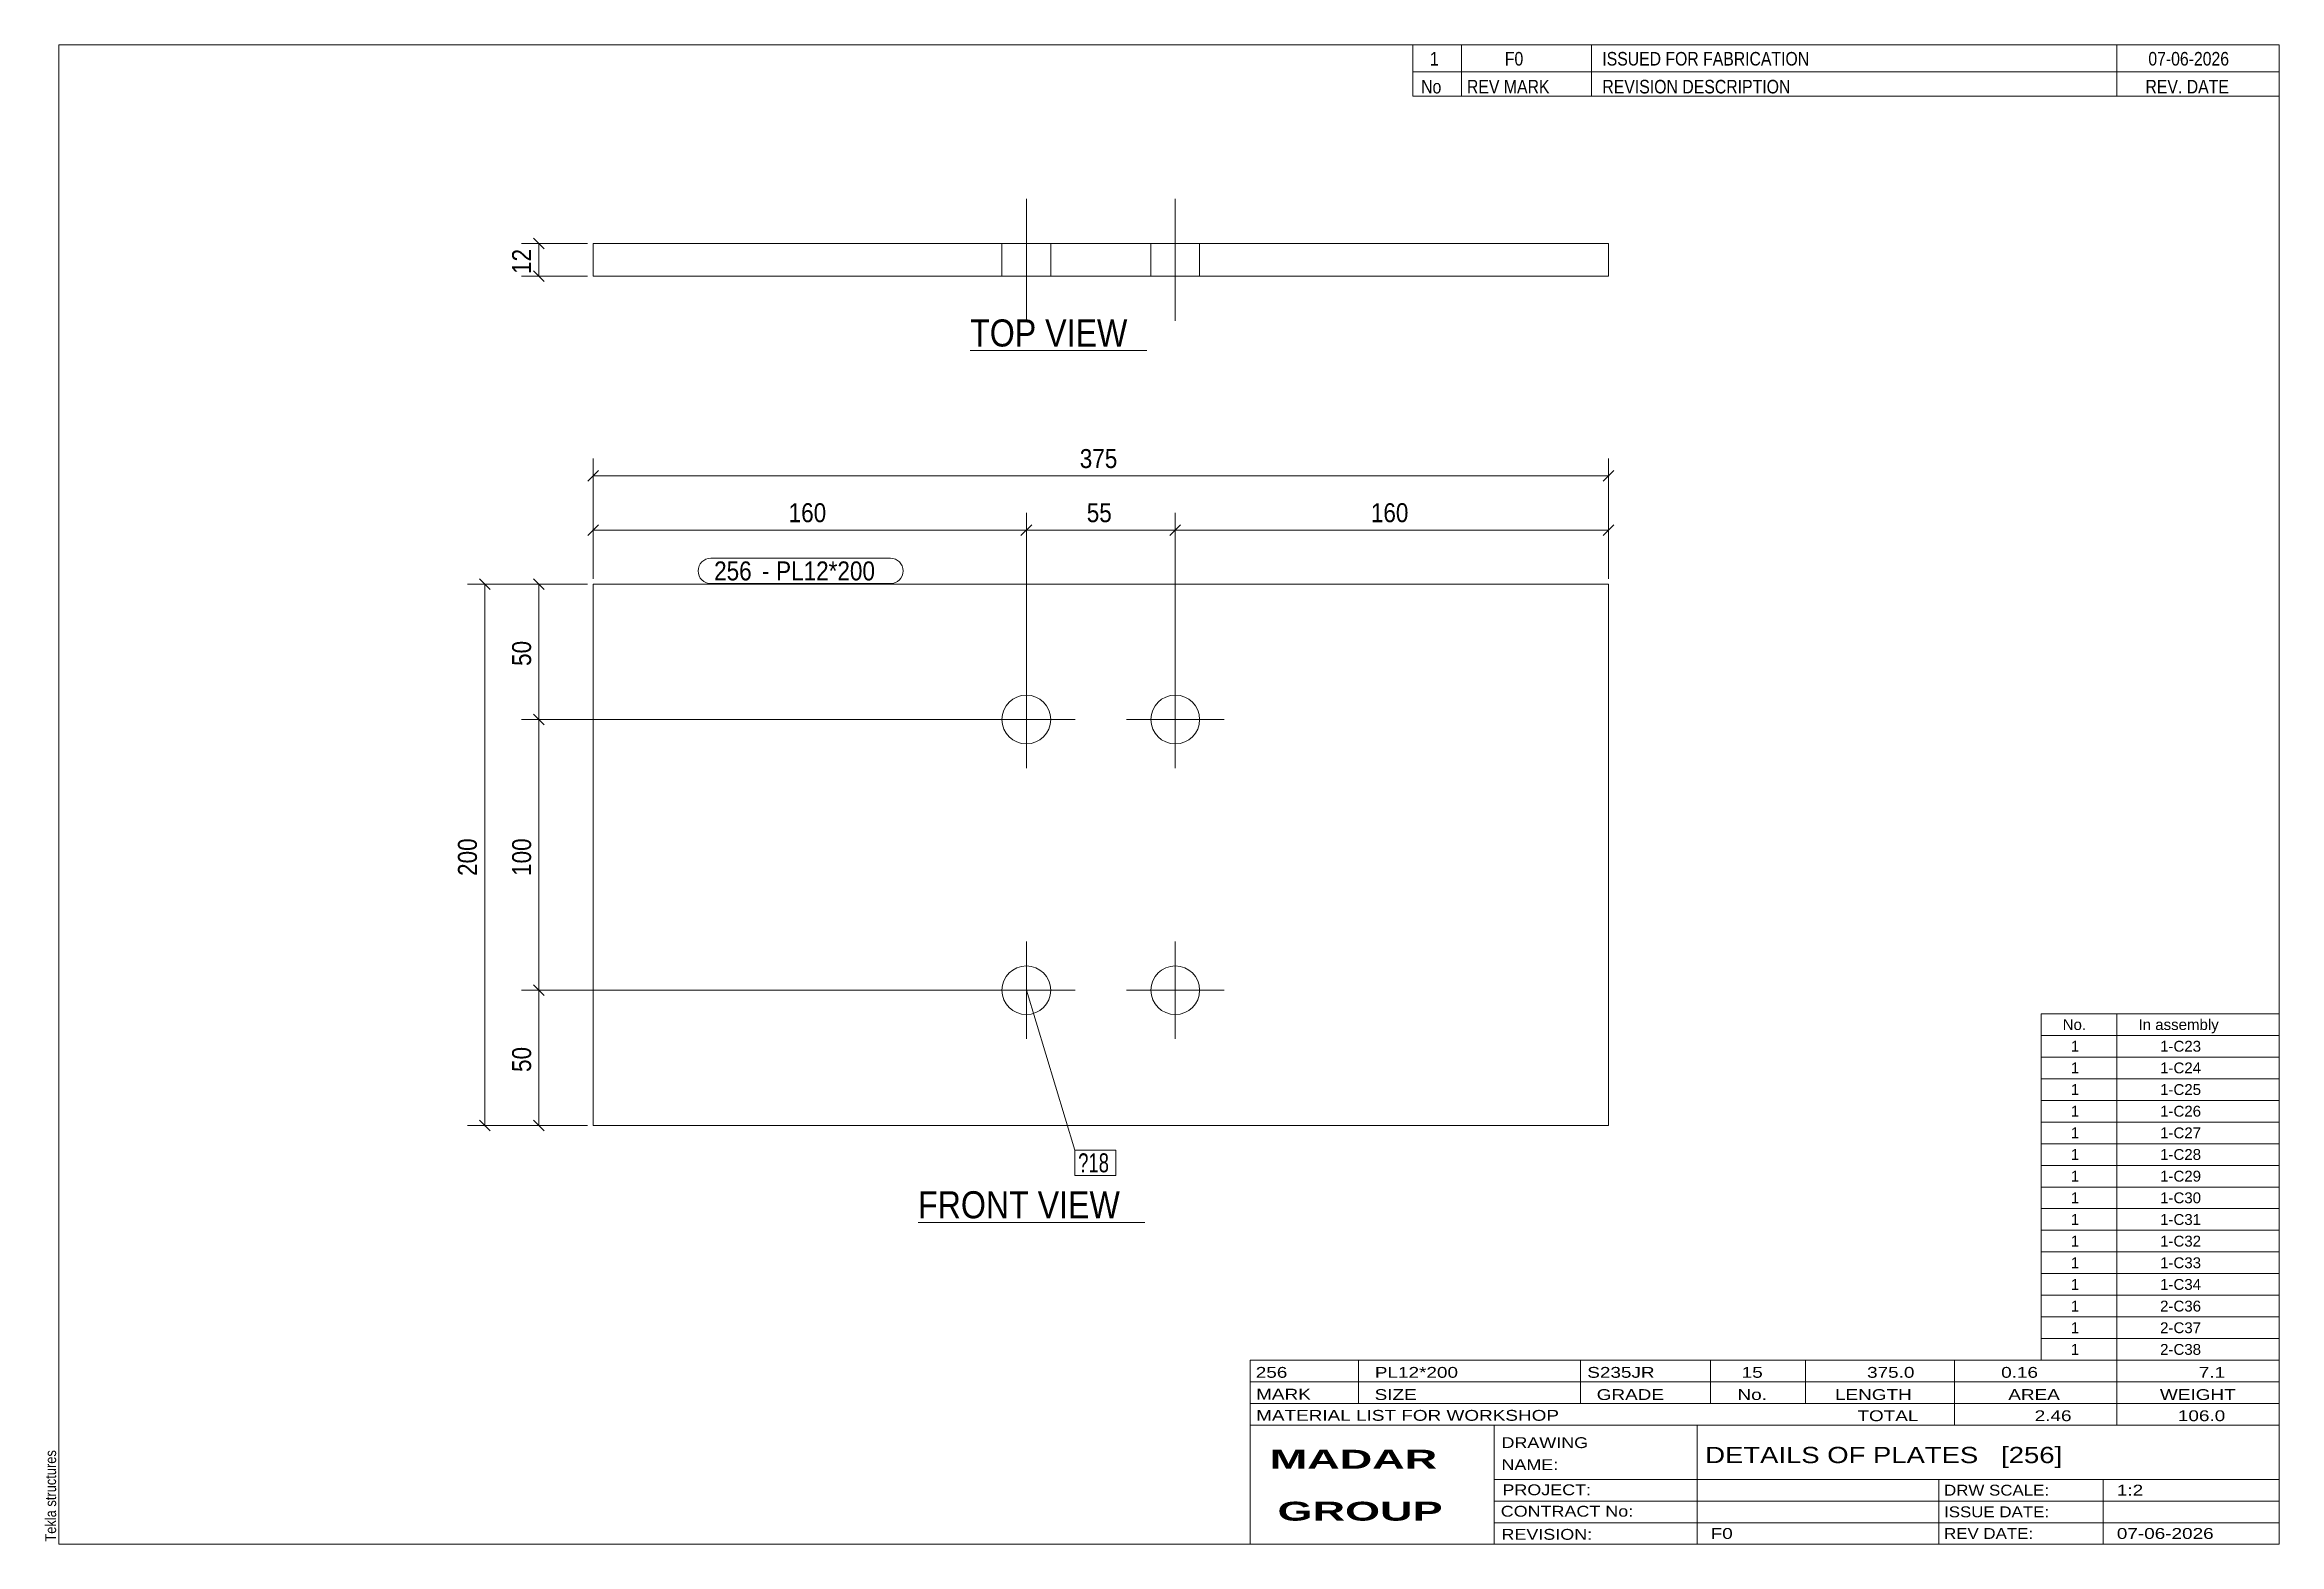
# Model space of a CAD drawing. Header units: millimetres. Extents: x 2 to 415, y 5 to 282.
import ezdxf

# ---------------------------------------------------------------- set-up
doc = ezdxf.new("R2010")
doc.units = ezdxf.units.MM
doc.linetypes.add('XKITLINE00', pattern=[0])
for name, color, linetype, lineweight in [('Bolt', 3, 'Continuous', 0), ('BoltMark', 7, 'Continuous', 0), ('Dimensions', 7, 'Continuous', 0), ('DrawingSheet', 5, 'Continuous', 0), ('OtherObjectType', 7, 'Continuous', 0), ('Part', 2, 'Continuous', 0), ('PartMark', 7, 'Continuous', 0)]:
    doc.layers.add(name, color=color, linetype=linetype, lineweight=lineweight)
doc.styles.add('ARIAL', font='ARIAL.TTF')
doc.styles.add('ARIAL_BOLD', font='ARIALBD.TTF')
doc.styles.add('ARIAL_NARROW', font='ARIALN.TTF')

# ---------------------------------------------------------------- blocks, each defined once
blk = doc.blocks.new('*A1')
at = {"layer": 'Bolt', "color": 3, "linetype": 'XKITLINE00', "lineweight": 0}
for p, q in [((183.65, 166.35), (183.65, 148.35)), ((211.15, 166.35), (211.15, 148.35)), ((174.65, 157.35), (192.65, 157.35)), ((202.15, 157.35), (220.15, 157.35)), ((183.65, 116.35), (183.65, 98.35)), ((211.15, 116.35), (211.15, 98.35)), ((174.65, 107.35), (192.65, 107.35)), ((202.15, 107.35), (220.15, 107.35))]:
    blk.add_line(p, q, dxfattribs=at)
for centre in [(183.65, 157.35), (211.15, 157.35), (183.65, 107.35), (211.15, 107.35)]:
    blk.add_circle(centre, 4.5, dxfattribs=at)
blk = doc.blocks.new('*A2')
at = {"layer": 'Part', "color": 2, "linetype": 'XKITLINE00', "lineweight": 0}
for p, q in [((103.65, 182.35), (103.65, 82.35)), ((291.15, 182.35), (103.65, 182.35)), ((291.15, 82.35), (291.15, 182.35)), ((103.65, 82.35), (291.15, 82.35))]:
    blk.add_line(p, q, dxfattribs=at)
blk = doc.blocks.new('*A3')
at = {"layer": 'Bolt', "color": 3, "linetype": 'XKITLINE00', "lineweight": 0}
for p, q in [((183.65, 253.5), (183.65, 231)), ((183.65, 253.5), (183.65, 231)), ((211.15, 253.5), (211.15, 231)), ((211.15, 253.5), (211.15, 231)), ((179.15, 245.25), (179.15, 239.25)), ((179.15, 245.25), (179.15, 239.25)), ((188.15, 245.25), (188.15, 239.25)), ((188.15, 245.25), (188.15, 239.25)), ((206.65, 245.25), (206.65, 239.25)), ((206.65, 245.25), (206.65, 239.25)), ((215.65, 245.25), (215.65, 239.25)), ((215.65, 245.25), (215.65, 239.25))]:
    blk.add_line(p, q, dxfattribs=at)
blk = doc.blocks.new('*A4')
at = {"layer": 'Part', "color": 2, "linetype": 'XKITLINE00', "lineweight": 0}
for p, q in [((103.65, 245.25), (291.15, 245.25)), ((103.65, 239.25), (103.65, 245.25)), ((291.15, 245.25), (291.15, 239.25)), ((291.15, 239.25), (103.65, 239.25))]:
    blk.add_line(p, q, dxfattribs=at)
blk = doc.blocks.new('*A5')
at = {"layer": 'DrawingSheet', "color": 5, "linetype": 'XKITLINE00', "lineweight": 0}
for p, q in [((415, 282), (5, 282)), ((5, 282), (5, 5)), ((415, 5), (415, 282)), ((5, 5), (415, 5))]:
    blk.add_line(p, q, dxfattribs=at)
at = {"layer": 'DrawingSheet', "color": 5, "style": 'ARIAL', "width": 0.85}
blk.add_text('Tekla structures', height=2, rotation=90, dxfattribs=at).set_placement((4.5, 5.5))
blk = doc.blocks.new('*A6')
at = {"layer": 'OtherObjectType', "color": 7, "linetype": 'XKITLINE00', "lineweight": 0}
for p, q in [((371, 103), (415, 103)), ((371, 99), (371, 103)), ((385, 99), (385, 103)), ((415, 99), (415, 103)), ((371, 99), (415, 99)), ((371, 95), (371, 99)), ((371, 95), (415, 95)), ((371, 91), (371, 95)), ((385, 95), (385, 99)), ((385, 91), (385, 95)), ((415, 95), (415, 99)), ((415, 91), (415, 95)), ((371, 91), (415, 91)), ((371, 87), (371, 91)), ((385, 87), (385, 91)), ((415, 87), (415, 91)), ((371, 87), (415, 87)), ((371, 83), (371, 87)), ((385, 83), (385, 87)), ((415, 83), (415, 87)), ((371, 83), (415, 83)), ((371, 79), (371, 83)), ((385, 79), (385, 83)), ((415, 79), (415, 83)), ((371, 79), (415, 79)), ((371, 75), (371, 79)), ((385, 75), (385, 79)), ((415, 75), (415, 79)), ((371, 75), (415, 75)), ((371, 71), (371, 75)), ((385, 71), (385, 75)), ((415, 71), (415, 75)), ((371, 71), (415, 71)), ((371, 67), (371, 71)), ((385, 67), (385, 71)), ((415, 67), (415, 71)), ((371, 67), (415, 67)), ((371, 63), (371, 67)), ((385, 63), (385, 67)), ((415, 63), (415, 67)), ((371, 63), (415, 63)), ((371, 59), (371, 63)), ((385, 59), (385, 63)), ((415, 59), (415, 63)), ((371, 59), (415, 59)), ((371, 55), (371, 59)), ((385, 55), (385, 59)), ((415, 55), (415, 59)), ((371, 55), (415, 55)), ((371, 51), (371, 55)), ((385, 51), (385, 55)), ((415, 51), (415, 55)), ((371, 51), (415, 51)), ((371, 47), (371, 51)), ((385, 47), (385, 51)), ((415, 47), (415, 51)), ((371, 47), (415, 47)), ((371, 43), (371, 47)), ((385, 43), (385, 47)), ((415, 43), (415, 47)), ((371, 43), (415, 43)), ((371, 39), (371, 43)), ((385, 39), (385, 43)), ((415, 39), (415, 43)), ((371, 39), (415, 39))]:
    blk.add_line(p, q, dxfattribs=at)
at = {"layer": 'OtherObjectType', "color": 7, "style": 'ARIAL_NARROW', "width": 1.211571}
for s, p in [('No.', (375, 100)), ('In assembly', (389, 100)), ('1', (376.5, 96)), ('1-C23', (392.99, 96)), ('1', (376.5, 92)), ('1-C24', (392.99, 92)), ('1', (376.5, 88)), ('1-C25', (392.99, 88)), ('1', (376.5, 84)), ('1-C26', (392.99, 84)), ('1', (376.5, 80)), ('1-C27', (392.99, 80)), ('1', (376.5, 76)), ('1-C28', (392.99, 76)), ('1', (376.5, 72)), ('1-C29', (392.99, 72)), ('1', (376.5, 68)), ('1-C30', (392.99, 68)), ('1-C31', (392.99, 64)), ('1', (376.5, 64)), ('1', (376.5, 60)), ('1-C32', (392.99, 60)), ('1', (376.5, 56)), ('1-C33', (392.99, 56)), ('1', (376.5, 52)), ('1-C34', (392.99, 52)), ('1', (376.5, 48)), ('2-C36', (392.99, 48)), ('1', (376.5, 44)), ('2-C37', (392.99, 44)), ('1', (376.5, 40)), ('2-C38', (392.99, 40))]:
    blk.add_text(s, height=2, dxfattribs=at).set_placement(p)
blk = doc.blocks.new('*A7')
at = {"layer": 'OtherObjectType', "color": 7, "linetype": 'XKITLINE00', "lineweight": 0}
for p, q in [((255, 282), (415, 282)), ((415, 282), (255, 282)), ((255, 282), (255, 277)), ((264, 282), (264, 277)), ((288, 282), (288, 277)), ((385, 282), (385, 277)), ((415, 282), (415, 277)), ((255, 277), (415, 277)), ((255, 277), (255, 272.5)), ((255, 277), (415, 277)), ((264, 277), (264, 272.5)), ((288, 277), (288, 272.5)), ((385, 277), (385, 272.5)), ((415, 277), (415, 272.5)), ((415, 272.5), (255, 272.5))]:
    blk.add_line(p, q, dxfattribs=at)
at = {"layer": 'OtherObjectType', "color": 7, "style": 'ARIAL_NARROW'}
for s, width, p in [('1', 1.017001, (258.16, 278.15)), ('F0', 1.017001, (272, 278.15)), ('ISSUED FOR FABRICATION', 1.017001, (290, 278.15)), ('07-06-2026', 1.017001, (390.82, 278.15)), ('No', 1.02, (256.54, 273)), ('REV MARK', 1.02, (265, 273)), ('REVISION DESCRIPTION', 1.02, (290, 273)), ('REV. DATE', 1.02, (390.28, 273))]:
    blk.add_text(s, height=2.5, dxfattribs=dict(at, width=width)).set_placement(p)
blk = doc.blocks.new('*A8')
at = {"layer": 'OtherObjectType', "color": 7, "linetype": 'XKITLINE00', "lineweight": 0}
for p, q in [((225, 39), (415, 39)), ((225, 39), (225, 35)), ((225, 39), (415, 39)), ((245, 35), (245, 39)), ((286, 35), (286, 39)), ((310, 35), (310, 39)), ((327.5, 35), (327.5, 39)), ((355, 35), (355, 39)), ((385, 35), (385, 39)), ((415, 35), (415, 39)), ((225, 35), (415, 35)), ((225, 35), (225, 5)), ((225, 35), (415, 35)), ((245, 31), (245, 35)), ((286, 31), (286, 35)), ((310, 31), (310, 35)), ((327.5, 31), (327.5, 35)), ((355, 31), (355, 35)), ((385, 31), (385, 35)), ((415, 31), (415, 35)), ((225, 31), (415, 31)), ((355, 27), (355, 31)), ((385, 27), (385, 31)), ((415, 27), (415, 31)), ((225, 27), (415, 27)), ((270, 21), (270, 27)), ((307.5, 17), (307.5, 27)), ((415, 21), (415, 27)), ((270, 21), (270, 5)), ((415, 17), (415, 21)), ((270, 17), (415, 17)), ((307.5, 5), (307.5, 17)), ((352.16, 13), (352.16, 17)), ((382.5, 5), (382.5, 17)), ((415, 13), (415, 17)), ((270, 13), (415, 13)), ((352.16, 5), (352.16, 13)), ((415, 9), (415, 13)), ((270, 9), (415, 9)), ((415, 5), (415, 9)), ((225, 5), (415, 5)), ((262.5, 5), (415, 5))]:
    blk.add_line(p, q, dxfattribs=at)
at = {"layer": 'OtherObjectType', "color": 7, "style": 'ARIAL_NARROW'}
for s, height, width, p in [('256', 2, 1.525501, (226.01, 35.76)), ('PL12*200', 2, 1.525501, (248, 35.76)), ('S235JR', 2, 1.525501, (287.22, 35.76)), ('15', 2, 1.525501, (315.73, 35.76)), ('375.0', 2, 1.525501, (338.88, 35.76)), ('0.16', 2, 1.525501, (363.64, 35.76)), ('7.1', 2, 1.525501, (400.14, 35.76)), ('MARK', 2, 1.525501, (226.08, 31.73)), ('SIZE', 2, 1.525501, (247.96, 31.66)), ('GRADE', 2, 1.525501, (288.96, 31.66)), ('No.', 2, 1.525501, (314.96, 31.66)), ('LENGTH', 2, 1.525501, (332.96, 31.66)), ('AREA', 2, 1.525501, (364.96, 31.66)), ('WEIGHT', 2, 1.525501, (392.96, 31.66)), ('MATERIAL LIST FOR WORKSHOP', 2, 1.525501, (226.08, 27.82)), ('TOTAL', 2, 1.525501, (337.1, 27.75)), ('2.46', 2, 1.525501, (369.83, 27.75)), ('106.0', 2, 1.525501, (396.27, 27.75)), ('DRAWING', 2, 1.445, (271.38, 22.78)), ('NAME:', 2, 1.445, (271.38, 18.72)), ('DETAILS OF PLATES   [256]', 3, 1.474651, (309, 20)), ('PROJECT:', 2, 1.445, (271.55, 14.07)), ('DRW SCALE:', 2, 1.36, (353.1, 14)), ('1:2', 2, 1.525501, (385, 14)), ('CONTRACT No:', 2, 1.445, (271.25, 10.11)), ('ISSUE DATE:', 2, 1.36, (353.1, 10)), ('REVISION:', 2, 1.445, (271.38, 5.84)), ('F0', 2, 1.525501, (310, 6)), ('REV DATE:', 2, 1.36, (353.1, 6)), ('07-06-2026', 2, 1.525501, (385, 6))]:
    blk.add_text(s, height=height, dxfattribs=dict(at, width=width)).set_placement(p)
at = {"layer": 'OtherObjectType', "color": 1, "style": 'ARIAL_BOLD', "width": 1.7}
for s, p in [('MADAR ', (228.58, 18.97)), ('GROUP', (230.03, 9.37))]:
    blk.add_text(s, height=3.5, dxfattribs=at).set_placement(p)
blk = doc.blocks.new('*A9')
at = {"layer": 'Dimensions', "color": 7, "linetype": 'XKITLINE00', "lineweight": 0}
for p, q in [((104.64, 203.34), (102.66, 201.36)), ((103.65, 183.35), (103.65, 205.55)), ((103.65, 202.35), (291.15, 202.35)), ((292.14, 203.34), (290.16, 201.36)), ((291.15, 183.35), (291.15, 205.55))]:
    blk.add_line(p, q, dxfattribs=at)
at = {"layer": 'Dimensions', "color": 3}
for p in [(103.65, 202.35), (291.15, 202.35)]:
    blk.add_point(p, dxfattribs=at)
at = {"layer": 'Dimensions', "color": 3, "style": 'ARIAL', "width": 0.85}
blk.add_text('375', height=3.5, dxfattribs=at).set_placement((193.51, 203.8))
blk = doc.blocks.new('*A10')
at = {"layer": 'Dimensions', "color": 7, "linetype": 'XKITLINE00', "lineweight": 0}
for p, q in [((103.65, 183.35), (103.65, 195.55)), ((183.65, 158.35), (183.65, 195.55)), ((104.64, 193.34), (102.66, 191.36)), ((103.65, 192.35), (183.65, 192.35)), ((184.64, 193.34), (182.66, 191.36))]:
    blk.add_line(p, q, dxfattribs=at)
at = {"layer": 'Dimensions', "color": 3}
for p in [(103.65, 192.35), (183.65, 192.35)]:
    blk.add_point(p, dxfattribs=at)
at = {"layer": 'Dimensions', "color": 3, "style": 'ARIAL', "width": 0.85}
blk.add_text('160', height=3.5, dxfattribs=at).set_placement((139.76, 193.8))
blk = doc.blocks.new('*A11')
at = {"layer": 'Dimensions', "color": 7, "linetype": 'XKITLINE00', "lineweight": 0}
for p, q in [((183.65, 158.35), (183.65, 195.55)), ((211.15, 158.35), (211.15, 195.55)), ((184.64, 193.34), (182.66, 191.36)), ((183.65, 192.35), (211.15, 192.35)), ((212.14, 193.34), (210.16, 191.36))]:
    blk.add_line(p, q, dxfattribs=at)
at = {"layer": 'Dimensions', "color": 3}
for p in [(183.65, 192.35), (211.15, 192.35)]:
    blk.add_point(p, dxfattribs=at)
at = {"layer": 'Dimensions', "color": 3, "style": 'ARIAL', "width": 0.85}
blk.add_text('55', height=3.5, dxfattribs=at).set_placement((194.8, 193.8))
blk = doc.blocks.new('*A12')
at = {"layer": 'Dimensions', "color": 7, "linetype": 'XKITLINE00', "lineweight": 0}
for p, q in [((211.15, 158.35), (211.15, 195.55)), ((291.15, 183.35), (291.15, 195.55)), ((212.14, 193.34), (210.16, 191.36)), ((211.15, 192.35), (291.15, 192.35)), ((292.14, 193.34), (290.16, 191.36))]:
    blk.add_line(p, q, dxfattribs=at)
at = {"layer": 'Dimensions', "color": 3}
for p in [(211.15, 192.35), (291.15, 192.35)]:
    blk.add_point(p, dxfattribs=at)
at = {"layer": 'Dimensions', "color": 3, "style": 'ARIAL', "width": 0.85}
blk.add_text('160', height=3.5, dxfattribs=at).set_placement((247.26, 193.8))
blk = doc.blocks.new('*A13')
at = {"layer": 'Dimensions', "color": 7, "linetype": 'XKITLINE00', "lineweight": 0}
for p, q in [((102.65, 182.35), (80.45, 182.35)), ((82.66, 183.34), (84.64, 181.36)), ((83.65, 82.35), (83.65, 182.35)), ((82.66, 83.34), (84.64, 81.36)), ((102.65, 82.35), (80.45, 82.35))]:
    blk.add_line(p, q, dxfattribs=at)
at = {"layer": 'Dimensions', "color": 3}
for p in [(83.65, 182.35), (83.65, 82.35)]:
    blk.add_point(p, dxfattribs=at)
at = {"layer": 'Dimensions', "color": 3, "style": 'ARIAL', "width": 0.85}
blk.add_text('200', height=3.5, rotation=90.0002, dxfattribs=at).set_placement((82.2, 128.46))
blk = doc.blocks.new('*A14')
at = {"layer": 'Dimensions', "color": 7, "linetype": 'XKITLINE00', "lineweight": 0}
for p, q in [((182.65, 107.35), (90.45, 107.35)), ((92.66, 108.34), (94.64, 106.36)), ((93.65, 82.35), (93.65, 107.35)), ((92.66, 83.34), (94.64, 81.36)), ((102.65, 82.35), (90.45, 82.35))]:
    blk.add_line(p, q, dxfattribs=at)
at = {"layer": 'Dimensions', "color": 3}
for p in [(93.65, 107.35), (93.65, 82.35)]:
    blk.add_point(p, dxfattribs=at)
at = {"layer": 'Dimensions', "color": 3, "style": 'ARIAL', "width": 0.85}
blk.add_text('50', height=3.5, rotation=90.0002, dxfattribs=at).set_placement((92.2, 92.25))
blk = doc.blocks.new('*A15')
at = {"layer": 'Dimensions', "color": 7, "linetype": 'XKITLINE00', "lineweight": 0}
for p, q in [((182.65, 157.35), (90.45, 157.35)), ((92.66, 158.34), (94.64, 156.36)), ((93.65, 107.35), (93.65, 157.35)), ((182.65, 107.35), (90.45, 107.35)), ((92.66, 108.34), (94.64, 106.36))]:
    blk.add_line(p, q, dxfattribs=at)
at = {"layer": 'Dimensions', "color": 3}
for p in [(93.65, 157.35), (93.65, 107.35)]:
    blk.add_point(p, dxfattribs=at)
at = {"layer": 'Dimensions', "color": 3, "style": 'ARIAL', "width": 0.85}
blk.add_text('100', height=3.5, rotation=90.0002, dxfattribs=at).set_placement((92.2, 128.46))
blk = doc.blocks.new('*A16')
at = {"layer": 'Dimensions', "color": 7, "linetype": 'XKITLINE00', "lineweight": 0}
for p, q in [((102.65, 182.35), (90.45, 182.35)), ((92.66, 183.34), (94.64, 181.36)), ((93.65, 157.35), (93.65, 182.35)), ((182.65, 157.35), (90.45, 157.35)), ((92.66, 158.34), (94.64, 156.36))]:
    blk.add_line(p, q, dxfattribs=at)
at = {"layer": 'Dimensions', "color": 3}
for p in [(93.65, 182.35), (93.65, 157.35)]:
    blk.add_point(p, dxfattribs=at)
at = {"layer": 'Dimensions', "color": 3, "style": 'ARIAL', "width": 0.85}
blk.add_text('50', height=3.5, rotation=90.0002, dxfattribs=at).set_placement((92.2, 167.25))
blk = doc.blocks.new('*A17')
at = {"layer": 'BoltMark', "color": 7, "linetype": 'XKITLINE00', "lineweight": 0}
for p, q in [((183.65, 107.35), (192.62, 77.82)), ((192.62, 77.82), (200.2, 77.82)), ((192.62, 73.12), (192.62, 77.82)), ((200.2, 73.12), (200.2, 77.82)), ((192.62, 73.12), (200.2, 73.12))]:
    blk.add_line(p, q, dxfattribs=at)
at = {"layer": 'BoltMark', "color": 3, "style": 'ARIAL_NARROW', "width": 0.85}
blk.add_text('?18', height=3.5, dxfattribs=at).set_placement((193.22, 73.72))
blk = doc.blocks.new('*A18')
at = {"layer": 'PartMark', "color": 7, "linetype": 'XKITLINE00', "lineweight": 0}
for p, q in [((125.4, 187.15), (158.55, 187.15)), ((125.4, 182.45), (158.55, 182.45))]:
    blk.add_line(p, q, dxfattribs=at)
for centre, start, end in [((125.4, 184.8), 90, 270), ((158.55, 184.8), 270, 90)]:
    blk.add_arc(centre, 2.35, start, end, dxfattribs=at)
at = {"layer": 'PartMark', "color": 1, "style": 'ARIAL', "width": 0.85}
blk.add_text('256', height=3.5, dxfattribs=at).set_placement((126, 183.05))
at = {"layer": 'PartMark', "color": 3, "style": 'ARIAL', "width": 0.85}
for s, p in [('PL12*200', (137.44, 183.05)), ('-', (134.84, 183.05))]:
    blk.add_text(s, height=3.5, dxfattribs=at).set_placement(p)
blk = doc.blocks.new('*A19')
at = {"layer": 'OtherObjectType', "color": 7, "linetype": 'XKITLINE00', "lineweight": 0}
blk.add_line((163.65, 64.47), (205.5, 64.47), dxfattribs=at)
at = {"layer": 'OtherObjectType', "color": 3, "style": 'ARIAL', "width": 0.85}
blk.add_text('FRONT VIEW', height=5, dxfattribs=at).set_placement((163.65, 65.22))
blk = doc.blocks.new('*A20')
at = {"layer": 'Dimensions', "color": 7, "linetype": 'XKITLINE00', "lineweight": 0}
for p, q in [((102.65, 245.25), (90.45, 245.25)), ((92.66, 246.24), (94.64, 244.26)), ((93.65, 239.25), (93.65, 245.25)), ((92.66, 240.24), (94.64, 238.26)), ((102.65, 239.25), (90.45, 239.25))]:
    blk.add_line(p, q, dxfattribs=at)
at = {"layer": 'Dimensions', "color": 3}
for p in [(93.65, 245.25), (93.65, 239.25)]:
    blk.add_point(p, dxfattribs=at)
at = {"layer": 'Dimensions', "color": 3, "style": 'ARIAL', "width": 0.85}
blk.add_text('12', height=3.5, rotation=90.0002, dxfattribs=at).set_placement((92.2, 239.65))
blk = doc.blocks.new('*A21')
at = {"layer": 'OtherObjectType', "color": 7, "linetype": 'XKITLINE00', "lineweight": 0}
blk.add_line((173.27, 225.5), (205.88, 225.5), dxfattribs=at)
at = {"layer": 'OtherObjectType', "color": 3, "style": 'ARIAL', "width": 0.85}
blk.add_text('TOP VIEW', height=5, dxfattribs=at).set_placement((173.27, 226.25))

msp = doc.modelspace()

# ---------------------------------------------------------------- block references
at = {"lineweight": 0}
for name in ['*A5', '*A7', '*A3', '*A20', '*A4', '*A21', '*A9', '*A10', '*A11', '*A12', '*A18', '*A13', '*A16', '*A2', '*A1', '*A15', '*A14', '*A17', '*A6', '*A19', '*A8']:
    msp.add_blockref(name, (0, 0), dxfattribs=at)

doc.saveas('drawing.dxf')
